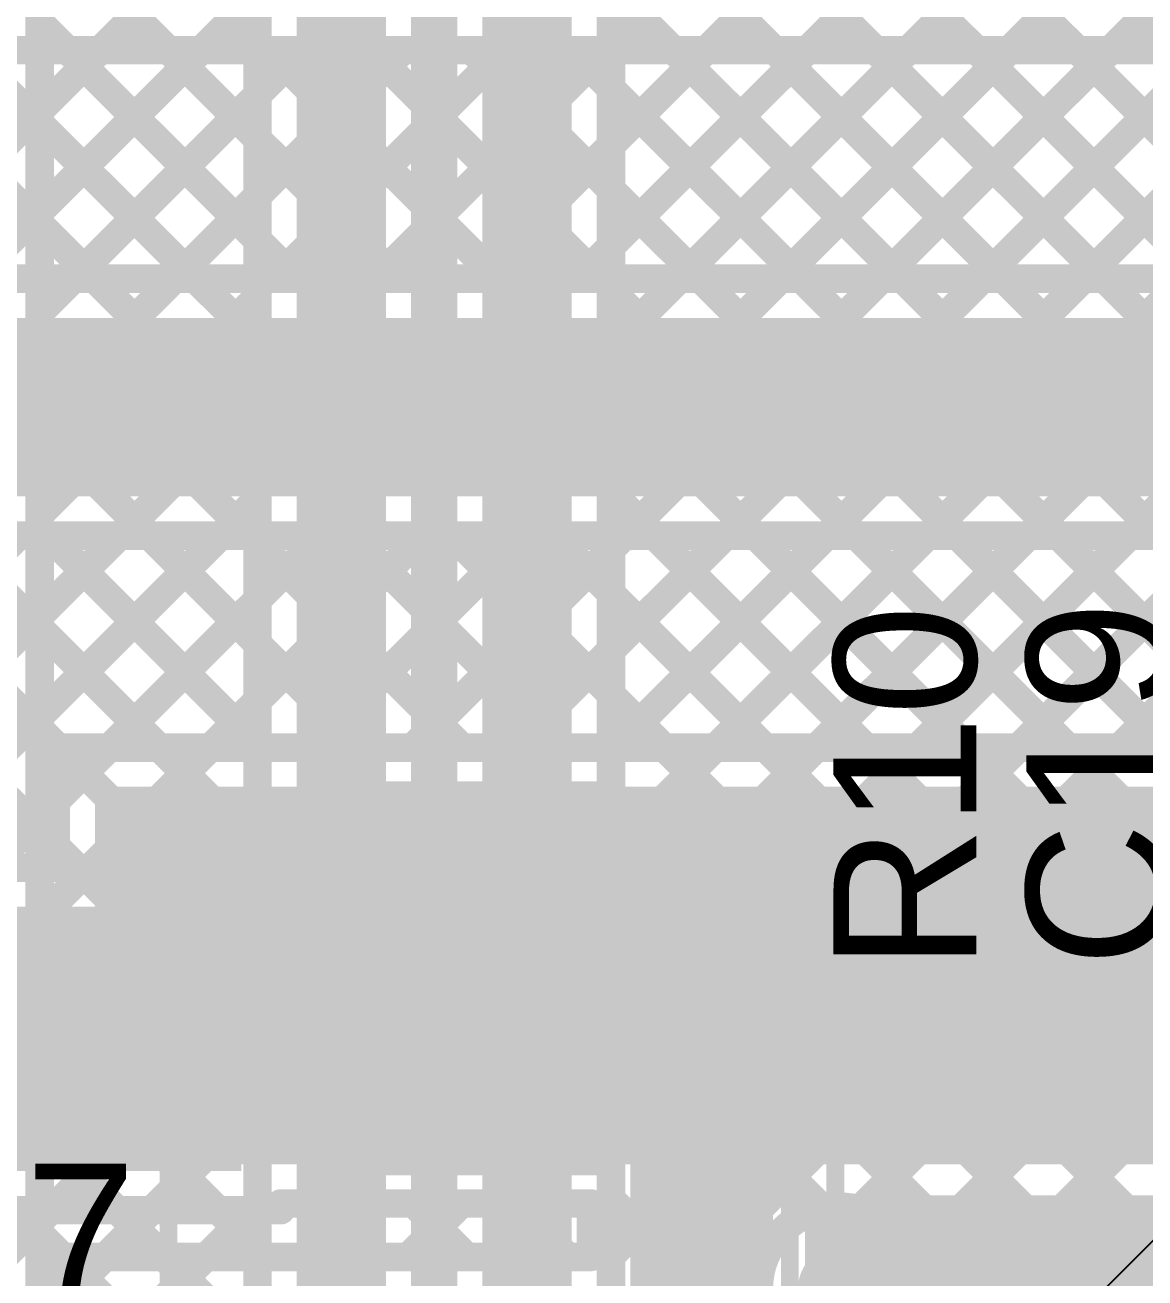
# Model space of a CAD drawing. Header units: millimetres. Extents: x 0 to 214, y 0 to 214.
# Drawn here: x 1.4874 to 1.801, y 1.911 to 2.262 of the extents above; entities that cross this region are included whole.
import ezdxf

# ---------------------------------------------------------------- set-up
doc = ezdxf.new("R2010")
doc.units = ezdxf.units.MM
doc.header["$MEASUREMENT"] = 0
for name, color, linetype in [('BottomLayer', 5, 'Continuous'), ('BottomSolder', 6, 'Continuous'), ('TopLayer', 1, 'Continuous'), ('TopOverlay', 2, 'Continuous'), ('TopPaste', 8, 'Continuous'), ('TopSolder', 216, 'Continuous'), ('ViaHoleLayer', 16, 'Continuous')]:
    doc.layers.add(name, color=color, linetype=linetype)
doc.styles.add('Arial', font='', dxfattribs={"height": 0.2})
doc.styles.get('Arial').set_extended_font_data('Arial')

# ---------------------------------------------------------------- blocks, each defined once
blk = doc.blocks.new('RES_0603_236')
at = {"layer": 'TopLayer'}
for points in [[(-0.015, 0.0175), (-0.015, -0.0175), (-0.045, -0.0175), (-0.045, 0.0175)], [(0.045, 0.0175), (0.045, -0.0175), (0.015, -0.0175), (0.015, 0.0175)]]:
    blk.add_hatch(color=1, dxfattribs=at).paths.add_polyline_path(points)
at = {"layer": 'TopPaste'}
for points in [[(-0.015, 0.0175), (-0.015, -0.0175), (-0.045, -0.0175), (-0.045, 0.0175)], [(0.045, 0.0175), (0.045, -0.0175), (0.015, -0.0175), (0.015, 0.0175)]]:
    blk.add_hatch(color=8, dxfattribs=at).paths.add_polyline_path(points)
at = {"layer": 'TopSolder'}
for points in [[(-0.011, 0.0215), (-0.011, -0.0215), (-0.049, -0.0215), (-0.049, 0.0215)], [(0.049, 0.0215), (0.049, -0.0215), (0.011, -0.0215), (0.011, 0.0215)]]:
    blk.add_hatch(color=216, dxfattribs=at).paths.add_polyline_path(points)
at = {"layer": 'TopOverlay', "const_width": 0.005}
for points in [[(-0.049, -0.021), (-0.049, 0.021)], [(0.049, 0.021), (-0.049, 0.021)], [(0.049, -0.021), (0.049, 0.021)], [(0.049, -0.021), (-0.049, -0.021)]]:
    blk.add_lwpolyline(points, dxfattribs=at)
at = {"layer": 'TopOverlay', "const_width": 0.0025}
for points in [[(-0.05025, 0.021, 1), (-0.04775, 0.021, 1)], [(-0.05025, 0.021, 1), (-0.04775, 0.021, 1)], [(0.04775, 0.021, 1), (0.05025, 0.021, 1)], [(0.04775, 0.021, 1), (0.05025, 0.021, 1)], [(-0.05025, -0.021, 1), (-0.04775, -0.021, 1)], [(-0.05025, -0.021, 1), (-0.04775, -0.021, 1)], [(0.04775, -0.021, 1), (0.05025, -0.021, 1)], [(0.04775, -0.021, 1), (0.05025, -0.021, 1)]]:
    blk.add_lwpolyline(points, format="xyb", close=True, dxfattribs=at)
blk = doc.blocks.new('C__0603_291')
at = {"layer": 'TopLayer'}
for points in [[(-0.015, 0.0175), (-0.015, -0.0175), (-0.045, -0.0175), (-0.045, 0.0175)], [(0.045, 0.0175), (0.045, -0.0175), (0.015, -0.0175), (0.015, 0.0175)]]:
    blk.add_hatch(color=1, dxfattribs=at).paths.add_polyline_path(points)
at = {"layer": 'TopPaste'}
for points in [[(-0.015, 0.0175), (-0.015, -0.0175), (-0.045, -0.0175), (-0.045, 0.0175)], [(0.045, 0.0175), (0.045, -0.0175), (0.015, -0.0175), (0.015, 0.0175)]]:
    blk.add_hatch(color=8, dxfattribs=at).paths.add_polyline_path(points)
at = {"layer": 'TopSolder'}
for points in [[(-0.01264, 0.01986), (-0.01264, -0.01986), (-0.04736, -0.01986), (-0.04736, 0.01986)], [(0.04736, 0.01986), (0.04736, -0.01986), (0.01264, -0.01986), (0.01264, 0.01986)]]:
    blk.add_hatch(color=216, dxfattribs=at).paths.add_polyline_path(points)
at = {"layer": 'TopOverlay', "const_width": 0.005}
for points in [[(-0.049, 0.021), (-0.049, -0.021)], [(-0.049, 0.021), (-0.018, 0.021)], [(0.018, 0.021), (0.049, 0.021)], [(0.049, 0.021), (0.049, -0.021)], [(-0.049, -0.021), (-0.018, -0.021)], [(0.018, -0.021), (0.049, -0.021)]]:
    blk.add_lwpolyline(points, dxfattribs=at)
at = {"layer": 'TopOverlay', "const_width": 0.0025}
for points in [[(-0.05025, 0.021, 1), (-0.04775, 0.021, 1)], [(-0.05025, 0.021, 1), (-0.04775, 0.021, 1)], [(-0.01925, 0.021, 1), (-0.01675, 0.021, 1)], [(0.01675, 0.021, 1), (0.01925, 0.021, 1)], [(0.04775, 0.021, 1), (0.05025, 0.021, 1)], [(0.04775, 0.021, 1), (0.05025, 0.021, 1)], [(-0.05025, -0.021, 1), (-0.04775, -0.021, 1)], [(-0.05025, -0.021, 1), (-0.04775, -0.021, 1)], [(-0.01925, -0.021, 1), (-0.01675, -0.021, 1)], [(0.01675, -0.021, 1), (0.01925, -0.021, 1)], [(0.04775, -0.021, 1), (0.05025, -0.021, 1)], [(0.04775, -0.021, 1), (0.05025, -0.021, 1)]]:
    blk.add_lwpolyline(points, format="xyb", close=True, dxfattribs=at)
blk = doc.blocks.new('RVT1E100M0405__293')
at = {"layer": 'TopLayer'}
for points in [[(-0.12205, 0.0315), (-0.01969, 0.0315), (-0.01969, -0.0315), (-0.12205, -0.0315)], [(0.01969, 0.0315), (0.12205, 0.0315), (0.12205, -0.0315), (0.01969, -0.0315)]]:
    blk.add_hatch(color=1, dxfattribs=at).paths.add_polyline_path(points)
at = {"layer": 'TopPaste'}
for points in [[(-0.12205, 0.0315), (-0.01969, 0.0315), (-0.01969, -0.0315), (-0.12205, -0.0315)], [(0.01969, 0.0315), (0.12205, 0.0315), (0.12205, -0.0315), (0.01969, -0.0315)]]:
    blk.add_hatch(color=8, dxfattribs=at).paths.add_polyline_path(points)
at = {"layer": 'TopSolder'}
for points in [[(-0.12605, 0.0355), (-0.01569, 0.0355), (-0.01569, -0.0355), (-0.12605, -0.0355)], [(0.01569, 0.0355), (0.12605, 0.0355), (0.12605, -0.0355), (0.01569, -0.0355)]]:
    blk.add_hatch(color=216, dxfattribs=at).paths.add_polyline_path(points)
at = {"layer": 'TopOverlay', "const_width": 0.005}
for points in [[(-0.037, 0.087), (-0.08325, 0.04075)], [(-0.037, 0.087), (0.085, 0.087)], [(0.085, 0.087), (0.085, 0.039)], [(-0.108, 0.065), (-0.108, 0.037)], [(-0.122, 0.051), (-0.094, 0.051)], [(-0.08325, 0.04075), (-0.08325, 0.035)], [(-0.08325, -0.035), (-0.08325, -0.04075)], [(-0.08325, -0.04075), (-0.037, -0.087)], [(0.085, -0.039), (0.085, -0.087)], [(-0.037, -0.087), (0.085, -0.087)]]:
    blk.add_lwpolyline(points, dxfattribs=at)
at = {"layer": 'TopOverlay', "const_width": 0.0025}
for points in [[(-0.03825, 0.087, 1), (-0.03575, 0.087, 1)], [(-0.03825, 0.087, 1), (-0.03575, 0.087, 1)], [(0.08375, 0.087, 1), (0.08625, 0.087, 1)], [(0.08375, 0.087, 1), (0.08625, 0.087, 1)], [(-0.10925, 0.065, 1), (-0.10675, 0.065, 1)], [(-0.12325, 0.051, 1), (-0.12075, 0.051, 1)], [(-0.09525, 0.051, 1), (-0.09275, 0.051, 1)], [(-0.0845, 0.04075, 1), (-0.082, 0.04075, 1)], [(-0.0845, 0.04075, 1), (-0.082, 0.04075, 1)], [(-0.10925, 0.037, 1), (-0.10675, 0.037, 1)], [(0.08375, 0.039, 1), (0.08625, 0.039, 1)], [(-0.0845, 0.035, 1), (-0.082, 0.035, 1)], [(-0.0845, -0.035, 1), (-0.082, -0.035, 1)], [(-0.0845, -0.04075, 1), (-0.082, -0.04075, 1)], [(-0.0845, -0.04075, 1), (-0.082, -0.04075, 1)], [(0.08375, -0.039, 1), (0.08625, -0.039, 1)], [(-0.03825, -0.087, 1), (-0.03575, -0.087, 1)], [(-0.03825, -0.087, 1), (-0.03575, -0.087, 1)], [(0.08375, -0.087, 1), (0.08625, -0.087, 1)], [(0.08375, -0.087, 1), (0.08625, -0.087, 1)]]:
    blk.add_lwpolyline(points, format="xyb", close=True, dxfattribs=at)

msp = doc.modelspace()

# ---------------------------------------------------------------- hatches: boundary and pattern name
at = {"layer": 'BottomLayer'}
h = msp.add_hatch(color=5, dxfattribs=at)
edge = h.paths.add_edge_path()
edge.add_arc((1.7157, 1.90813), 0.01181, 0, 360)
at = {"layer": 'TopLayer'}
for points in [[(1.507, 1.94288), (2.00312, 1.94288), (2.00312, 2.04862), (1.507, 2.04862)], [(1.377, 1.941), (1.548, 1.941), (1.548, 2.015), (1.377, 2.015)], [(1.70586, 1.89113), (1.8518, 1.89113), (1.8518, 1.93013), (1.70586, 1.93013)]]:
    msp.add_hatch(color=1, dxfattribs=at).paths.add_polyline_path(points)
h = msp.add_hatch(color=1, dxfattribs=at)
edge = h.paths.add_edge_path()
edge.add_arc((1.7157, 1.90813), 0.01181, 0, 360)
at = {"layer": 'ViaHoleLayer'}
h = msp.add_hatch(color=16, dxfattribs=at)
edge = h.paths.add_edge_path()
edge.add_arc((1.7157, 1.90813), 0.00591, 0, 360)

# ---------------------------------------------------------------- linework, layer by layer
at = {"layer": 'BottomLayer'}
for points, const_width in [([(1.4915, 3.527), (1.4915, 1.443)], 0.008), ([(1.576, 1.421), (1.576, 3.377)], 0.025), ([(1.5525, 1.43073), (1.5525, 3.377)], 0.008), ([(1.5995, 1.421), (1.5995, 3.377)], 0.008), ([(1.628, 1.347), (1.628, 3.18)], 0.025), ([(1.6045, 1.35673), (1.6045, 3.18)], 0.008), ([(1.6515, 1.347), (1.6515, 3.02725)], 0.008), ([(1.6515, 2.25661), (2.08939, 2.6945)], 0.008), ([(1.6515, 2.20004), (2.14596, 2.6945)], 0.008), ([(1.6515, 2.17176), (2.17424, 2.6945)], 0.008), ([(1.6515, 2.22833), (2.11767, 2.6945)], 0.008), ([(1.6515, 2.14348), (1.966, 2.45797)], 0.008), ([(1.6515, 2.11519), (1.971, 2.43469)], 0.008), ([(1.6515, 2.41396), (2.04768, 2.01779)], 0.008), ([(1.6515, 2.08691), (1.971, 2.40641)], 0.008), ([(1.6515, 2.38568), (2.03353, 2.00365)], 0.008), ([(1.6515, 2.05862), (1.971, 2.37812)], 0.008), ([(1.6515, 2.3574), (2.01939, 1.9895)], 0.008), ([(1.6515, 2.03034), (1.971, 2.34984)], 0.008), ([(1.6515, 2.32911), (2.00525, 1.97536)], 0.008), ([(1.6515, 2.00205), (1.971, 2.32155)], 0.008), ([(1.4915, 2.31941), (1.5525, 2.25841)], 0.008), ([(1.4915, 2.23803), (1.5525, 2.29903)], 0.008), ([(1.6515, 2.30083), (1.99111, 1.96122)], 0.008), ([(1.6515, 1.97377), (1.971, 2.29327)], 0.008), ([(1.4915, 2.29112), (1.5525, 2.23012)], 0.008), ([(1.4915, 2.20975), (1.5525, 2.27075)], 0.008), ([(1.6515, 2.27254), (1.97696, 1.94708)], 0.008), ([(1.5995, 2.26797), (1.6045, 2.26297)], 0.008), ([(1.5995, 2.26118), (1.6045, 2.26618)], 0.008), ([(1.6515, 1.94549), (1.971, 2.26499)], 0.008), ([(1.4915, 2.26284), (1.5525, 2.20184)], 0.008), ([(1.6515, 2.24426), (1.96282, 1.93294)], 0.008), ([(1.4915, 2.18147), (1.5525, 2.24247)], 0.008), ([(1.5995, 2.23969), (1.6045, 2.23469)], 0.008), ([(1.5995, 2.2329), (1.6045, 2.2379)], 0.008), ([(1.6515, 1.9172), (1.971, 2.2367)], 0.008), ([(1.4915, 2.23455), (1.5525, 2.17355)], 0.008), ([(1.6515, 2.21597), (1.93735, 1.93013)], 0.008), ([(1.4915, 2.15318), (1.5525, 2.21418)], 0.008), ([(1.5995, 2.21141), (1.6045, 2.20641)], 0.008), ([(1.5995, 2.20461), (1.6045, 2.20961)], 0.008), ([(1.74928, 1.93013), (2.02863, 2.20948)], 0.008), ([(1.77756, 1.93013), (2.057, 2.20956)], 0.008), ([(1.4915, 2.20627), (1.5525, 2.14527)], 0.008), ([(1.6515, 1.88892), (1.96541, 2.20283)], 0.008), ([(1.6515, 2.18769), (1.90906, 1.93013)], 0.008), ([(1.4915, 2.1249), (1.5525, 2.1859)], 0.008), ([(1.5995, 2.18312), (1.6045, 2.17812)], 0.008), ([(1.72115, 1.93028), (1.97693, 2.18606)], 0.008), ([(1.5995, 2.17633), (1.6045, 2.18133)], 0.008), ([(1.4915, 2.17798), (1.5525, 2.11698)], 0.008), ([(1.6515, 2.15941), (1.88078, 1.93013)], 0.008), ([(1.4915, 2.09661), (1.5525, 2.15761)], 0.008), ([(1.5995, 2.15484), (1.6045, 2.14984)], 0.008), ([(1.5995, 2.14804), (1.6045, 2.15304)], 0.008), ([(1.4915, 2.1497), (1.5525, 2.0887)], 0.008), ([(1.6515, 2.13112), (1.8525, 1.93013)], 0.008), ([(1.4915, 2.06833), (1.5525, 2.12933)], 0.008), ([(1.5995, 2.12655), (1.6045, 2.12155)], 0.008), ([(1.5995, 2.11976), (1.6045, 2.12476)], 0.008), ([(1.4915, 2.12141), (1.5525, 2.06041)], 0.008), ([(1.6515, 2.10284), (1.82421, 1.93013)], 0.008), ([(1.4915, 2.04004), (1.5525, 2.10104)], 0.008), ([(1.5995, 2.09827), (1.6045, 2.09327)], 0.008), ([(1.5995, 2.09148), (1.6045, 2.09648)], 0.008), ([(1.4915, 2.09313), (1.5525, 2.03213)], 0.008), ([(1.6515, 2.07455), (1.79593, 1.93013)], 0.008), ([(1.4915, 2.01176), (1.5525, 2.07276)], 0.008), ([(1.5995, 2.06998), (1.6045, 2.06498)], 0.008), ([(1.5995, 2.06319), (1.6045, 2.06819)], 0.008), ([(1.4915, 2.06485), (1.5525, 2.00385)], 0.008), ([(1.6515, 2.04627), (1.76764, 1.93013)], 0.008), ([(1.4915, 1.98348), (1.5525, 2.04448)], 0.008), ([(1.5995, 2.0417), (1.6045, 2.0367)], 0.008), ([(1.5995, 2.03491), (1.6045, 2.03991)], 0.008), ([(1.4915, 2.03656), (1.5525, 1.97556)], 0.008), ([(1.6515, 2.01798), (1.73936, 1.93013)], 0.008), ([(1.4915, 1.95519), (1.5525, 2.01619)], 0.008), ([(1.5995, 2.01341), (1.6045, 2.00841)], 0.008), ([(1.5995, 2.00662), (1.6045, 2.01162)], 0.008), ([(1.4915, 2.00828), (1.5525, 1.94728)], 0.008), ([(1.4915, 1.92691), (1.5525, 1.98791)], 0.008), ([(1.6515, 1.9897), (1.7108, 1.9304)], 0.008), ([(1.5995, 1.98513), (1.6045, 1.98013)], 0.008), ([(1.5995, 1.97834), (1.6045, 1.98334)], 0.008), ([(1.4915, 1.97999), (1.5525, 1.91899)], 0.008), ([(1.4915, 1.89862), (1.5525, 1.95962)], 0.008), ([(1.6515, 1.96141), (1.69507, 1.91785)], 0.008), ([(1.5995, 1.95685), (1.6045, 1.95185)], 0.008), ([(1.5995, 1.95005), (1.6045, 1.95505)], 0.008), ([(1.4915, 1.95171), (1.5525, 1.89071)], 0.008), ([(1.4915, 1.87034), (1.5525, 1.93134)], 0.008), ([(1.6515, 1.93313), (1.79698, 1.78765)], 0.008), ([(1.5995, 1.92856), (1.6045, 1.92356)], 0.008), ([(1.5995, 1.92177), (1.6045, 1.92677)], 0.008), ([(1.72173, 1.93013), (1.96001, 1.93013)], 0.008), ([(1.4915, 1.92342), (1.5525, 1.86242)], 0.008), ([(1.7157, 1.90813), (1.96913, 1.90813)], 0.022)]:
    msp.add_lwpolyline(points, dxfattribs=dict(at, const_width=const_width))
for points, const_width in [([(1.4895, 2.26284, 1), (1.4935, 2.26284, 1)], 0.004), ([(1.5975, 2.26118, 1), (1.6015, 2.26118, 1)], 0.004), ([(1.6025, 2.26297, 1), (1.6065, 2.26297, 1)], 0.004), ([(1.5505, 2.25841, 1), (1.5545, 2.25841, 1)], 0.004), ([(1.6495, 2.25661, 1), (1.6535, 2.25661, 1)], 0.004), ([(1.6495, 2.24426, 1), (1.6535, 2.24426, 1)], 0.004), ([(1.5505, 2.24247, 1), (1.5545, 2.24247, 1)], 0.004), ([(1.5975, 2.23969, 1), (1.6015, 2.23969, 1)], 0.004), ([(1.4895, 2.23803, 1), (1.4935, 2.23803, 1)], 0.004), ([(1.6025, 2.2379, 1), (1.6065, 2.2379, 1)], 0.004), ([(1.4895, 2.23455, 1), (1.4935, 2.23455, 1)], 0.004), ([(1.5975, 2.2329, 1), (1.6015, 2.2329, 1)], 0.004), ([(1.6025, 2.23469, 1), (1.6065, 2.23469, 1)], 0.004), ([(1.5505, 2.23012, 1), (1.5545, 2.23012, 1)], 0.004), ([(1.6495, 2.22833, 1), (1.6535, 2.22833, 1)], 0.004), ([(1.6495, 2.21597, 1), (1.6535, 2.21597, 1)], 0.004), ([(1.5505, 2.21418, 1), (1.5545, 2.21418, 1)], 0.004), ([(1.5975, 2.21141, 1), (1.6015, 2.21141, 1)], 0.004), ([(1.4895, 2.20975, 1), (1.4935, 2.20975, 1)], 0.004), ([(1.6025, 2.20961, 1), (1.6065, 2.20961, 1)], 0.004), ([(1.4895, 2.20627, 1), (1.4935, 2.20627, 1)], 0.004), ([(1.5975, 2.20461, 1), (1.6015, 2.20461, 1)], 0.004), ([(1.6025, 2.20641, 1), (1.6065, 2.20641, 1)], 0.004), ([(1.5505, 2.20184, 1), (1.5545, 2.20184, 1)], 0.004), ([(1.6495, 2.20004, 1), (1.6535, 2.20004, 1)], 0.004), ([(1.6495, 2.18769, 1), (1.6535, 2.18769, 1)], 0.004), ([(1.5505, 2.1859, 1), (1.5545, 2.1859, 1)], 0.004), ([(1.5975, 2.18312, 1), (1.6015, 2.18312, 1)], 0.004), ([(1.4895, 2.18147, 1), (1.4935, 2.18147, 1)], 0.004), ([(1.6025, 2.18133, 1), (1.6065, 2.18133, 1)], 0.004), ([(1.4895, 2.17798, 1), (1.4935, 2.17798, 1)], 0.004), ([(1.5975, 2.17633, 1), (1.6015, 2.17633, 1)], 0.004), ([(1.6025, 2.17812, 1), (1.6065, 2.17812, 1)], 0.004), ([(1.5505, 2.17355, 1), (1.5545, 2.17355, 1)], 0.004), ([(1.6495, 2.17176, 1), (1.6535, 2.17176, 1)], 0.004), ([(1.6495, 2.15941, 1), (1.6535, 2.15941, 1)], 0.004), ([(1.5505, 2.15761, 1), (1.5545, 2.15761, 1)], 0.004), ([(1.5975, 2.15484, 1), (1.6015, 2.15484, 1)], 0.004), ([(1.4895, 2.15318, 1), (1.4935, 2.15318, 1)], 0.004), ([(1.6025, 2.15304, 1), (1.6065, 2.15304, 1)], 0.004), ([(1.4895, 2.1497, 1), (1.4935, 2.1497, 1)], 0.004), ([(1.5975, 2.14804, 1), (1.6015, 2.14804, 1)], 0.004), ([(1.6025, 2.14984, 1), (1.6065, 2.14984, 1)], 0.004), ([(1.5505, 2.14527, 1), (1.5545, 2.14527, 1)], 0.004), ([(1.6495, 2.14348, 1), (1.6535, 2.14348, 1)], 0.004), ([(1.6495, 2.13112, 1), (1.6535, 2.13112, 1)], 0.004), ([(1.5505, 2.12933, 1), (1.5545, 2.12933, 1)], 0.004), ([(1.4895, 2.1249, 1), (1.4935, 2.1249, 1)], 0.004), ([(1.5975, 2.12655, 1), (1.6015, 2.12655, 1)], 0.004), ([(1.6025, 2.12476, 1), (1.6065, 2.12476, 1)], 0.004), ([(1.4895, 2.12141, 1), (1.4935, 2.12141, 1)], 0.004), ([(1.5975, 2.11976, 1), (1.6015, 2.11976, 1)], 0.004), ([(1.6025, 2.12155, 1), (1.6065, 2.12155, 1)], 0.004), ([(1.5505, 2.11698, 1), (1.5545, 2.11698, 1)], 0.004), ([(1.6495, 2.11519, 1), (1.6535, 2.11519, 1)], 0.004), ([(1.6495, 2.10284, 1), (1.6535, 2.10284, 1)], 0.004), ([(1.5505, 2.10104, 1), (1.5545, 2.10104, 1)], 0.004), ([(1.4895, 2.09661, 1), (1.4935, 2.09661, 1)], 0.004), ([(1.5975, 2.09827, 1), (1.6015, 2.09827, 1)], 0.004), ([(1.6025, 2.09648, 1), (1.6065, 2.09648, 1)], 0.004), ([(1.4895, 2.09313, 1), (1.4935, 2.09313, 1)], 0.004), ([(1.6025, 2.09327, 1), (1.6065, 2.09327, 1)], 0.004), ([(1.5505, 2.0887, 1), (1.5545, 2.0887, 1)], 0.004), ([(1.5975, 2.09148, 1), (1.6015, 2.09148, 1)], 0.004), ([(1.6495, 2.08691, 1), (1.6535, 2.08691, 1)], 0.004), ([(1.6495, 2.07455, 1), (1.6535, 2.07455, 1)], 0.004), ([(1.5505, 2.07276, 1), (1.5545, 2.07276, 1)], 0.004), ([(1.4895, 2.06833, 1), (1.4935, 2.06833, 1)], 0.004), ([(1.5975, 2.06998, 1), (1.6015, 2.06998, 1)], 0.004), ([(1.6025, 2.06819, 1), (1.6065, 2.06819, 1)], 0.004), ([(1.4895, 2.06485, 1), (1.4935, 2.06485, 1)], 0.004), ([(1.6025, 2.06498, 1), (1.6065, 2.06498, 1)], 0.004), ([(1.5505, 2.06041, 1), (1.5545, 2.06041, 1)], 0.004), ([(1.5975, 2.06319, 1), (1.6015, 2.06319, 1)], 0.004), ([(1.6495, 2.05862, 1), (1.6535, 2.05862, 1)], 0.004), ([(1.6495, 2.04627, 1), (1.6535, 2.04627, 1)], 0.004), ([(1.5505, 2.04448, 1), (1.5545, 2.04448, 1)], 0.004), ([(1.4895, 2.04004, 1), (1.4935, 2.04004, 1)], 0.004), ([(1.5975, 2.0417, 1), (1.6015, 2.0417, 1)], 0.004), ([(1.6025, 2.03991, 1), (1.6065, 2.03991, 1)], 0.004), ([(1.4895, 2.03656, 1), (1.4935, 2.03656, 1)], 0.004), ([(1.6025, 2.0367, 1), (1.6065, 2.0367, 1)], 0.004), ([(1.5505, 2.03213, 1), (1.5545, 2.03213, 1)], 0.004), ([(1.5975, 2.03491, 1), (1.6015, 2.03491, 1)], 0.004), ([(1.6495, 2.03034, 1), (1.6535, 2.03034, 1)], 0.004), ([(1.6495, 2.01798, 1), (1.6535, 2.01798, 1)], 0.004), ([(1.5505, 2.01619, 1), (1.5545, 2.01619, 1)], 0.004), ([(1.4895, 2.01176, 1), (1.4935, 2.01176, 1)], 0.004), ([(1.5975, 2.01341, 1), (1.6015, 2.01341, 1)], 0.004), ([(1.6025, 2.01162, 1), (1.6065, 2.01162, 1)], 0.004), ([(1.4895, 2.00828, 1), (1.4935, 2.00828, 1)], 0.004), ([(1.6025, 2.00841, 1), (1.6065, 2.00841, 1)], 0.004), ([(1.5505, 2.00385, 1), (1.5545, 2.00385, 1)], 0.004), ([(1.5975, 2.00662, 1), (1.6015, 2.00662, 1)], 0.004), ([(1.6495, 2.00205, 1), (1.6535, 2.00205, 1)], 0.004), ([(1.5505, 1.98791, 1), (1.5545, 1.98791, 1)], 0.004), ([(1.6495, 1.9897, 1), (1.6535, 1.9897, 1)], 0.004), ([(1.4895, 1.98348, 1), (1.4935, 1.98348, 1)], 0.004), ([(1.5975, 1.98513, 1), (1.6015, 1.98513, 1)], 0.004), ([(1.6025, 1.98334, 1), (1.6065, 1.98334, 1)], 0.004), ([(1.4895, 1.97999, 1), (1.4935, 1.97999, 1)], 0.004), ([(1.6025, 1.98013, 1), (1.6065, 1.98013, 1)], 0.004), ([(1.5975, 1.97834, 1), (1.6015, 1.97834, 1)], 0.004), ([(1.5505, 1.97556, 1), (1.5545, 1.97556, 1)], 0.004), ([(1.6495, 1.97377, 1), (1.6535, 1.97377, 1)], 0.004), ([(1.5505, 1.95962, 1), (1.5545, 1.95962, 1)], 0.004), ([(1.6495, 1.96141, 1), (1.6535, 1.96141, 1)], 0.004), ([(1.4895, 1.95519, 1), (1.4935, 1.95519, 1)], 0.004), ([(1.5975, 1.95685, 1), (1.6015, 1.95685, 1)], 0.004), ([(1.6025, 1.95505, 1), (1.6065, 1.95505, 1)], 0.004), ([(1.4895, 1.95171, 1), (1.4935, 1.95171, 1)], 0.004), ([(1.6025, 1.95185, 1), (1.6065, 1.95185, 1)], 0.004), ([(1.5975, 1.95005, 1), (1.6015, 1.95005, 1)], 0.004), ([(1.5505, 1.94728, 1), (1.5545, 1.94728, 1)], 0.004), ([(1.6495, 1.94549, 1), (1.6535, 1.94549, 1)], 0.004), ([(1.5505, 1.93134, 1), (1.5545, 1.93134, 1)], 0.004), ([(1.6495, 1.93313, 1), (1.6535, 1.93313, 1)], 0.004), ([(1.7088, 1.9304, 1), (1.7128, 1.9304, 1)], 0.004), ([(1.71915, 1.93028, 1), (1.72315, 1.93028, 1)], 0.004), ([(1.4895, 1.92691, 1), (1.4935, 1.92691, 1)], 0.004), ([(1.5975, 1.92856, 1), (1.6015, 1.92856, 1)], 0.004), ([(1.6025, 1.92677, 1), (1.6065, 1.92677, 1)], 0.004), ([(1.71973, 1.93013, 1), (1.72373, 1.93013, 1)], 0.004), ([(1.71973, 1.93013, 1), (1.72373, 1.93013, 1)], 0.004), ([(1.73736, 1.93013, 1), (1.74136, 1.93013, 1)], 0.004), ([(1.74728, 1.93013, 1), (1.75128, 1.93013, 1)], 0.004), ([(1.76564, 1.93013, 1), (1.76964, 1.93013, 1)], 0.004), ([(1.77556, 1.93013, 1), (1.77956, 1.93013, 1)], 0.004), ([(1.79393, 1.93013, 1), (1.79793, 1.93013, 1)], 0.004), ([(1.4895, 1.92342, 1), (1.4935, 1.92342, 1)], 0.004), ([(1.6025, 1.92356, 1), (1.6065, 1.92356, 1)], 0.004), ([(1.5975, 1.92177, 1), (1.6015, 1.92177, 1)], 0.004), ([(1.5505, 1.91899, 1), (1.5545, 1.91899, 1)], 0.004), ([(1.6495, 1.9172, 1), (1.6535, 1.9172, 1)], 0.004), ([(1.69307, 1.91785, 1), (1.69707, 1.91785, 1)], 0.004), ([(1.7102, 1.90813, 1), (1.7212, 1.90813, 1)], 0.011)]:
    msp.add_lwpolyline(points, format="xyb", close=True, dxfattribs=dict(at, const_width=const_width))
at = {"layer": 'BottomLayer', "const_width": 0.008}
msp.add_lwpolyline([(1.72173, 1.88613, -1.310882), (1.72173, 1.93013)], format="xyb", dxfattribs=at)
at = {"layer": 'BottomSolder'}
msp.add_line((0.01449, 0.13433), (214.06023, 213.98652), dxfattribs=at)
at = {"layer": 'TopLayer'}
for points, const_width in [([(1.43321, 2.255), (2.43898, 2.255)], 0.008), ([(1.44277, 2.255), (1.50677, 2.191)], 0.008), ([(1.44372, 2.19026), (1.50847, 2.255)], 0.008), ([(1.47105, 2.255), (1.53505, 2.191)], 0.008), ([(1.47275, 2.191), (1.53675, 2.255)], 0.008), ([(1.49934, 2.255), (1.56334, 2.191)], 0.008), ([(1.50103, 2.191), (1.56503, 2.255)], 0.008), ([(1.52762, 2.255), (1.59162, 2.191)], 0.008), ([(1.52932, 2.191), (1.59332, 2.255)], 0.008), ([(1.55591, 2.255), (1.6199, 2.191)], 0.008), ([(1.5576, 2.191), (1.6216, 2.255)], 0.008), ([(1.58419, 2.255), (1.64819, 2.191)], 0.008), ([(1.58589, 2.191), (1.64989, 2.255)], 0.008), ([(1.61247, 2.255), (1.67647, 2.191)], 0.008), ([(1.61417, 2.191), (1.67817, 2.255)], 0.008), ([(1.64076, 2.255), (1.70476, 2.191)], 0.008), ([(1.64246, 2.191), (1.70646, 2.255)], 0.008), ([(1.66904, 2.255), (1.73304, 2.191)], 0.008), ([(1.67074, 2.191), (1.73474, 2.255)], 0.008), ([(1.69733, 2.255), (1.76133, 2.191)], 0.008), ([(1.69902, 2.191), (1.76302, 2.255)], 0.008), ([(1.72561, 2.255), (1.78961, 2.191)], 0.008), ([(1.72731, 2.191), (1.79131, 2.255)], 0.008), ([(1.7539, 2.255), (1.8179, 2.191)], 0.008), ([(1.75559, 2.191), (1.81959, 2.255)], 0.008), ([(1.78218, 2.255), (1.84618, 2.191)], 0.008), ([(1.78388, 2.191), (1.84788, 2.255)], 0.008), ([(1.451, 2.191), (1.97081, 2.191)], 0.008), ([(1.451, 2.155), (2.088, 2.155)], 0.05), ([(1.3926, 2.026), (1.4856, 2.119)], 0.008), ([(1.42089, 2.026), (1.51389, 2.119)], 0.008), ([(1.44917, 2.026), (1.54217, 2.119)], 0.008), ([(1.46577, 2.11886), (1.52501, 2.05962)], 0.008), ([(1.46591, 2.119), (2.06542, 2.119)], 0.008), ([(1.49391, 2.119), (1.55329, 2.05962)], 0.008), ([(1.51108, 2.05962), (1.57046, 2.119)], 0.008), ([(1.5222, 2.119), (1.58158, 2.05962)], 0.008), ([(1.53936, 2.05962), (1.59874, 2.119)], 0.008), ([(1.55048, 2.119), (1.60986, 2.05962)], 0.008), ([(1.56765, 2.05962), (1.62702, 2.119)], 0.008), ([(1.57877, 2.119), (1.63815, 2.05962)], 0.008), ([(1.59593, 2.05962), (1.65531, 2.119)], 0.008), ([(1.60705, 2.119), (1.66643, 2.05962)], 0.008), ([(1.62421, 2.05962), (1.68359, 2.119)], 0.008), ([(1.63534, 2.119), (1.69471, 2.05962)], 0.008), ([(1.6525, 2.05962), (1.71188, 2.119)], 0.008), ([(1.66362, 2.119), (1.723, 2.05962)], 0.008), ([(1.68078, 2.05962), (1.74016, 2.119)], 0.008), ([(1.6919, 2.119), (1.75128, 2.05962)], 0.008), ([(1.70907, 2.05962), (1.76845, 2.119)], 0.008), ([(1.72019, 2.119), (1.77957, 2.05962)], 0.008), ([(1.73735, 2.05962), (1.79673, 2.119)], 0.008), ([(1.74847, 2.119), (1.80785, 2.05962)], 0.008), ([(1.76564, 2.05962), (1.82501, 2.119)], 0.008), ([(1.77676, 2.119), (1.83614, 2.05962)], 0.008), ([(1.79392, 2.05962), (1.8533, 2.119)], 0.008), ([(1.45163, 2.10472), (1.49672, 2.05962)], 0.008), ([(1.43749, 2.09058), (1.496, 2.03206)], 0.008), ([(1.496, 2.05962), (2.01412, 2.05962)], 0.008), ([(1.496, 2.026), (1.496, 2.05962)], 0.008), ([(1.47746, 2.026), (1.496, 2.04454)], 0.008), ([(1.37291, 2.026), (1.496, 2.026)], 0.008), ([(1.68731, 2.00911), (1.73156, 1.96486)], 0.04), ([(1.58531, 2), (1.60955, 2)], 0.04), ([(1.60955, 2), (1.61457, 1.99498)], 0.04), ([(1.67689, 1.95962), (1.6783, 1.96102)], 0.04), ([(1.67689, 1.88191), (1.67689, 1.95962)], 0.04), ([(1.559, 1.93188), (1.64589, 1.93188)], 0.008), ([(1.56635, 1.9169), (1.58132, 1.93188)], 0.008), ([(1.5679, 1.93188), (1.58287, 1.9169)], 0.008), ([(1.59464, 1.9169), (1.60961, 1.93188)], 0.008), ([(1.59618, 1.93188), (1.61116, 1.9169)], 0.008), ([(1.62292, 1.9169), (1.63789, 1.93188)], 0.008), ([(1.62447, 1.93188), (1.63944, 1.9169)], 0.008), ([(1.64589, 1.9169), (1.64589, 1.93188)], 0.008), ([(1.366, 1.93), (1.559, 1.93)], 0.008), ([(1.42559, 1.861), (1.49459, 1.93)], 0.008), ([(1.48492, 1.93), (1.49802, 1.9169)], 0.008), ([(1.50978, 1.9169), (1.52288, 1.93)], 0.008), ([(1.51321, 1.93), (1.5263, 1.9169)], 0.008), ([(1.53807, 1.9169), (1.55116, 1.93)], 0.008), ([(1.54149, 1.93), (1.55459, 1.9169)], 0.008), ([(1.496, 1.9169), (1.64589, 1.9169)], 0.008), ([(1.496, 1.861), (1.496, 1.9169)], 0.008)]:
    msp.add_lwpolyline(points, dxfattribs=dict(at, const_width=const_width))
for points, const_width in [([(1.49734, 2.255, 1), (1.50134, 2.255, 1)], 0.004), ([(1.50647, 2.255, 1), (1.51047, 2.255, 1)], 0.004), ([(1.52562, 2.255, 1), (1.52962, 2.255, 1)], 0.004), ([(1.53475, 2.255, 1), (1.53875, 2.255, 1)], 0.004), ([(1.55391, 2.255, 1), (1.55791, 2.255, 1)], 0.004), ([(1.56303, 2.255, 1), (1.56703, 2.255, 1)], 0.004), ([(1.58219, 2.255, 1), (1.58619, 2.255, 1)], 0.004), ([(1.59132, 2.255, 1), (1.59532, 2.255, 1)], 0.004), ([(1.61047, 2.255, 1), (1.61447, 2.255, 1)], 0.004), ([(1.6196, 2.255, 1), (1.6236, 2.255, 1)], 0.004), ([(1.63876, 2.255, 1), (1.64276, 2.255, 1)], 0.004), ([(1.64789, 2.255, 1), (1.65189, 2.255, 1)], 0.004), ([(1.66704, 2.255, 1), (1.67104, 2.255, 1)], 0.004), ([(1.67617, 2.255, 1), (1.68017, 2.255, 1)], 0.004), ([(1.69533, 2.255, 1), (1.69933, 2.255, 1)], 0.004), ([(1.70446, 2.255, 1), (1.70846, 2.255, 1)], 0.004), ([(1.72361, 2.255, 1), (1.72761, 2.255, 1)], 0.004), ([(1.73274, 2.255, 1), (1.73674, 2.255, 1)], 0.004), ([(1.7519, 2.255, 1), (1.7559, 2.255, 1)], 0.004), ([(1.76102, 2.255, 1), (1.76502, 2.255, 1)], 0.004), ([(1.78018, 2.255, 1), (1.78418, 2.255, 1)], 0.004), ([(1.78931, 2.255, 1), (1.79331, 2.255, 1)], 0.004), ([(1.49903, 2.191, 1), (1.50303, 2.191, 1)], 0.004), ([(1.50477, 2.191, 1), (1.50877, 2.191, 1)], 0.004), ([(1.52732, 2.191, 1), (1.53132, 2.191, 1)], 0.004), ([(1.53305, 2.191, 1), (1.53705, 2.191, 1)], 0.004), ([(1.5556, 2.191, 1), (1.5596, 2.191, 1)], 0.004), ([(1.56134, 2.191, 1), (1.56534, 2.191, 1)], 0.004), ([(1.58389, 2.191, 1), (1.58789, 2.191, 1)], 0.004), ([(1.58962, 2.191, 1), (1.59362, 2.191, 1)], 0.004), ([(1.61217, 2.191, 1), (1.61617, 2.191, 1)], 0.004), ([(1.6179, 2.191, 1), (1.6219, 2.191, 1)], 0.004), ([(1.64046, 2.191, 1), (1.64446, 2.191, 1)], 0.004), ([(1.64619, 2.191, 1), (1.65019, 2.191, 1)], 0.004), ([(1.66874, 2.191, 1), (1.67274, 2.191, 1)], 0.004), ([(1.67447, 2.191, 1), (1.67847, 2.191, 1)], 0.004), ([(1.69702, 2.191, 1), (1.70102, 2.191, 1)], 0.004), ([(1.70276, 2.191, 1), (1.70676, 2.191, 1)], 0.004), ([(1.72531, 2.191, 1), (1.72931, 2.191, 1)], 0.004), ([(1.73104, 2.191, 1), (1.73504, 2.191, 1)], 0.004), ([(1.75359, 2.191, 1), (1.75759, 2.191, 1)], 0.004), ([(1.75933, 2.191, 1), (1.76333, 2.191, 1)], 0.004), ([(1.78188, 2.191, 1), (1.78588, 2.191, 1)], 0.004), ([(1.78761, 2.191, 1), (1.79161, 2.191, 1)], 0.004), ([(1.4836, 2.119, 1), (1.4876, 2.119, 1)], 0.004), ([(1.49191, 2.119, 1), (1.49591, 2.119, 1)], 0.004), ([(1.51189, 2.119, 1), (1.51589, 2.119, 1)], 0.004), ([(1.5202, 2.119, 1), (1.5242, 2.119, 1)], 0.004), ([(1.54017, 2.119, 1), (1.54417, 2.119, 1)], 0.004), ([(1.54848, 2.119, 1), (1.55248, 2.119, 1)], 0.004), ([(1.56846, 2.119, 1), (1.57246, 2.119, 1)], 0.004), ([(1.57677, 2.119, 1), (1.58077, 2.119, 1)], 0.004), ([(1.59674, 2.119, 1), (1.60074, 2.119, 1)], 0.004), ([(1.60505, 2.119, 1), (1.60905, 2.119, 1)], 0.004), ([(1.62502, 2.119, 1), (1.62902, 2.119, 1)], 0.004), ([(1.63334, 2.119, 1), (1.63734, 2.119, 1)], 0.004), ([(1.65331, 2.119, 1), (1.65731, 2.119, 1)], 0.004), ([(1.66162, 2.119, 1), (1.66562, 2.119, 1)], 0.004), ([(1.68159, 2.119, 1), (1.68559, 2.119, 1)], 0.004), ([(1.6899, 2.119, 1), (1.6939, 2.119, 1)], 0.004), ([(1.70988, 2.119, 1), (1.71388, 2.119, 1)], 0.004), ([(1.71819, 2.119, 1), (1.72219, 2.119, 1)], 0.004), ([(1.73816, 2.119, 1), (1.74216, 2.119, 1)], 0.004), ([(1.74647, 2.119, 1), (1.75047, 2.119, 1)], 0.004), ([(1.76645, 2.119, 1), (1.77045, 2.119, 1)], 0.004), ([(1.77476, 2.119, 1), (1.77876, 2.119, 1)], 0.004), ([(1.79473, 2.119, 1), (1.79873, 2.119, 1)], 0.004), ([(1.494, 2.05962, 1), (1.498, 2.05962, 1)], 0.004), ([(1.494, 2.05962, 1), (1.498, 2.05962, 1)], 0.004), ([(1.49472, 2.05962, 1), (1.49872, 2.05962, 1)], 0.004), ([(1.50908, 2.05962, 1), (1.51308, 2.05962, 1)], 0.004), ([(1.52301, 2.05962, 1), (1.52701, 2.05962, 1)], 0.004), ([(1.53736, 2.05962, 1), (1.54136, 2.05962, 1)], 0.004), ([(1.55129, 2.05962, 1), (1.55529, 2.05962, 1)], 0.004), ([(1.56565, 2.05962, 1), (1.56965, 2.05962, 1)], 0.004), ([(1.57958, 2.05962, 1), (1.58358, 2.05962, 1)], 0.004), ([(1.59393, 2.05962, 1), (1.59793, 2.05962, 1)], 0.004), ([(1.60786, 2.05962, 1), (1.61186, 2.05962, 1)], 0.004), ([(1.62221, 2.05962, 1), (1.62621, 2.05962, 1)], 0.004), ([(1.63615, 2.05962, 1), (1.64015, 2.05962, 1)], 0.004), ([(1.6505, 2.05962, 1), (1.6545, 2.05962, 1)], 0.004), ([(1.66443, 2.05962, 1), (1.66843, 2.05962, 1)], 0.004), ([(1.67878, 2.05962, 1), (1.68278, 2.05962, 1)], 0.004), ([(1.69271, 2.05962, 1), (1.69671, 2.05962, 1)], 0.004), ([(1.70707, 2.05962, 1), (1.71107, 2.05962, 1)], 0.004), ([(1.721, 2.05962, 1), (1.725, 2.05962, 1)], 0.004), ([(1.73535, 2.05962, 1), (1.73935, 2.05962, 1)], 0.004), ([(1.74928, 2.05962, 1), (1.75328, 2.05962, 1)], 0.004), ([(1.76364, 2.05962, 1), (1.76764, 2.05962, 1)], 0.004), ([(1.77757, 2.05962, 1), (1.78157, 2.05962, 1)], 0.004), ([(1.79192, 2.05962, 1), (1.79592, 2.05962, 1)], 0.004), ([(1.494, 2.04454, 1), (1.498, 2.04454, 1)], 0.004), ([(1.494, 2.03206, 1), (1.498, 2.03206, 1)], 0.004), ([(1.494, 2.026, 1), (1.498, 2.026, 1)], 0.004), ([(1.494, 2.026, 1), (1.498, 2.026, 1)], 0.004), ([(1.67731, 2.00911, 1), (1.69731, 2.00911, 1)], 0.02), ([(1.57531, 2, 1), (1.59531, 2, 1)], 0.02), ([(1.59955, 2, 1), (1.61955, 2, 1)], 0.02), ([(1.59955, 2, 1), (1.61955, 2, 1)], 0.02), ([(1.60457, 1.99498, 1), (1.62457, 1.99498, 1)], 0.02), ([(1.72156, 1.96486, 1), (1.74156, 1.96486, 1)], 0.02), ([(1.6683, 1.96102, 1), (1.6883, 1.96102, 1)], 0.02), ([(1.66689, 1.95962, 1), (1.68689, 1.95962, 1)], 0.02), ([(1.66689, 1.95962, 1), (1.68689, 1.95962, 1)], 0.02), ([(1.557, 1.93188, 1), (1.561, 1.93188, 1)], 0.004), ([(1.5659, 1.93188, 1), (1.5699, 1.93188, 1)], 0.004), ([(1.57932, 1.93188, 1), (1.58332, 1.93188, 1)], 0.004), ([(1.59418, 1.93188, 1), (1.59818, 1.93188, 1)], 0.004), ([(1.60761, 1.93188, 1), (1.61161, 1.93188, 1)], 0.004), ([(1.62247, 1.93188, 1), (1.62647, 1.93188, 1)], 0.004), ([(1.63589, 1.93188, 1), (1.63989, 1.93188, 1)], 0.004), ([(1.64389, 1.93188, 1), (1.64789, 1.93188, 1)], 0.004), ([(1.64389, 1.93188, 1), (1.64789, 1.93188, 1)], 0.004), ([(1.48292, 1.93, 1), (1.48692, 1.93, 1)], 0.004), ([(1.49259, 1.93, 1), (1.49659, 1.93, 1)], 0.004), ([(1.51121, 1.93, 1), (1.51521, 1.93, 1)], 0.004), ([(1.52088, 1.93, 1), (1.52488, 1.93, 1)], 0.004), ([(1.53949, 1.93, 1), (1.54349, 1.93, 1)], 0.004), ([(1.54916, 1.93, 1), (1.55316, 1.93, 1)], 0.004), ([(1.557, 1.93, 1), (1.561, 1.93, 1)], 0.004), ([(1.494, 1.9169, 1), (1.498, 1.9169, 1)], 0.004), ([(1.494, 1.9169, 1), (1.498, 1.9169, 1)], 0.004), ([(1.49602, 1.9169, 1), (1.50002, 1.9169, 1)], 0.004), ([(1.50778, 1.9169, 1), (1.51178, 1.9169, 1)], 0.004), ([(1.5243, 1.9169, 1), (1.5283, 1.9169, 1)], 0.004), ([(1.53607, 1.9169, 1), (1.54007, 1.9169, 1)], 0.004), ([(1.55259, 1.9169, 1), (1.55659, 1.9169, 1)], 0.004), ([(1.56435, 1.9169, 1), (1.56835, 1.9169, 1)], 0.004), ([(1.58087, 1.9169, 1), (1.58487, 1.9169, 1)], 0.004), ([(1.59264, 1.9169, 1), (1.59664, 1.9169, 1)], 0.004), ([(1.60916, 1.9169, 1), (1.61316, 1.9169, 1)], 0.004), ([(1.62092, 1.9169, 1), (1.62492, 1.9169, 1)], 0.004), ([(1.63744, 1.9169, 1), (1.64144, 1.9169, 1)], 0.004), ([(1.64389, 1.9169, 1), (1.64789, 1.9169, 1)], 0.004), ([(1.64389, 1.9169, 1), (1.64789, 1.9169, 1)], 0.004)]:
    msp.add_lwpolyline(points, format="xyb", close=True, dxfattribs=dict(at, const_width=const_width))
at = {"layer": 'TopSolder'}
msp.add_line((0.01449, 0.13433), (214.06023, 213.98652), dxfattribs=at)

# ---------------------------------------------------------------- block references
for name, p, rotation in [('RVT1E100M0405__293', (1.61457, 1.92411), 90), ('RES_0603_236', (1.73531, 1.93611), 270), ('C__0603_291', (1.78631, 1.93611), 90)]:
    msp.add_blockref(name, p, dxfattribs=dict(rotation=rotation))

# ---------------------------------------------------------------- texts
at = {"layer": 'TopOverlay', "style": 'Arial'}
for s, p in [('R10', (1.75379, 1.99714)), ('C19', (1.80779, 1.99814))]:
    msp.add_text(s, height=0.04, rotation=90, dxfattribs=at).set_placement(p)
msp.add_text('C17', height=0.04, dxfattribs=at).set_placement((1.41602, 1.90301))

doc.saveas('drawing.dxf')
